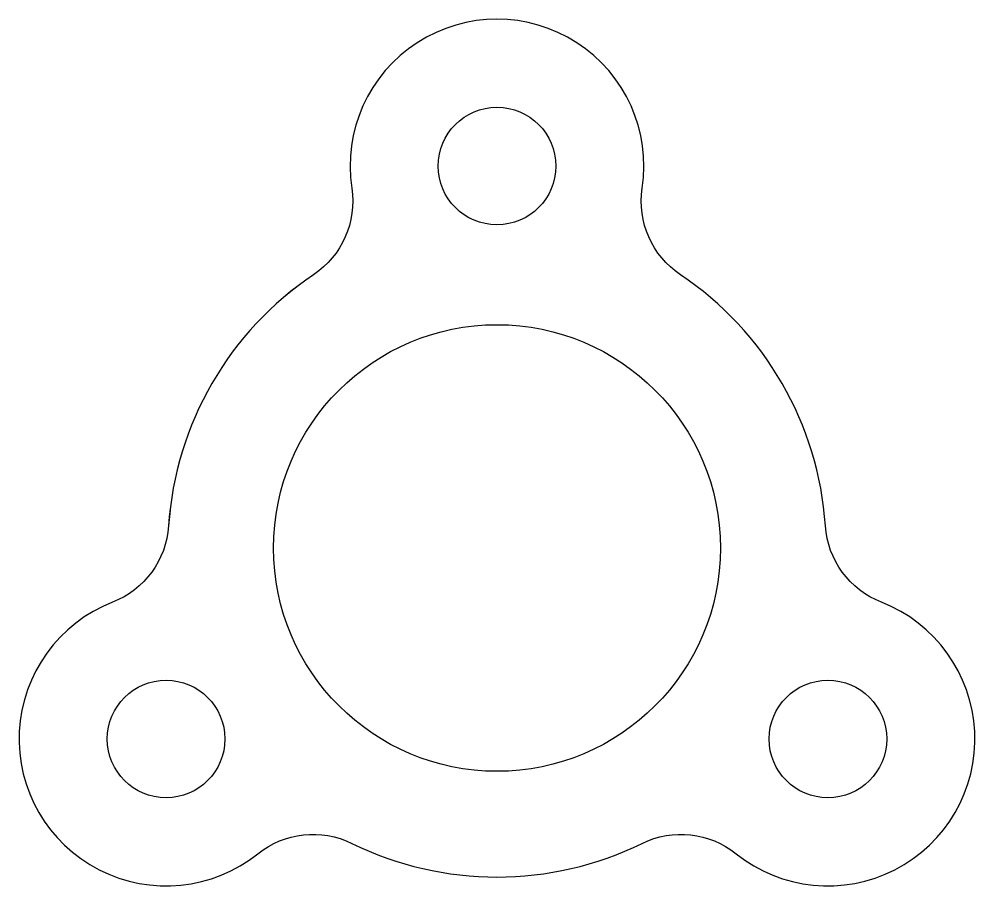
# Model space of a CAD drawing. Header units: inches. Extents: x 1968 to 3594, y 1500 to 2975.
import ezdxf

# ---------------------------------------------------------------- set-up
doc = ezdxf.new("R2010")
doc.units = ezdxf.units.IN
doc.header["$MEASUREMENT"] = 0

msp = doc.modelspace()

# ---------------------------------------------------------------- linework, layer by layer
msp.add_lwpolyline([(3187.9, 1554.8, 1.164076), (3435, 1982.9, -0.290655), (3339.9, 2112.6, 0.232298), (3093.1, 2540.1, -0.290655), (3028.3, 2687.3, 1.164076), (2534.1, 2687.3, -0.290655), (2469.3, 2540.1, 0.232298), (2222.5, 2112.6, -0.290655), (2127.4, 1982.9, 1.164076), (2374.5, 1554.8, -0.290655), (2534.3, 1572.4, 0.232298), (3028.1, 1572.4, -0.290655)], format="xyb", close=True)
for centre, radius in [((2781.2, 2725), 100), ((2781.2, 2075), 380), ((2218.3, 1750), 100), ((3344.1, 1750), 100)]:
    msp.add_circle(centre, radius)
msp.add_arc((2781.2, 2075), 560, 123.8445, 176.1555)

doc.saveas('drawing.dxf')
